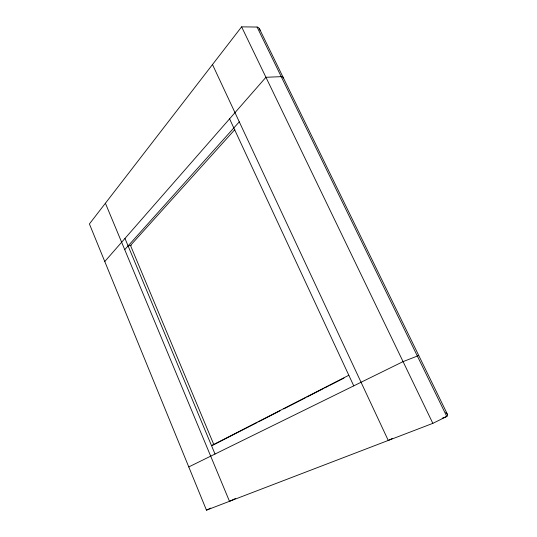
<?xml version="1.0" encoding="UTF-8"?>
<svg xmlns="http://www.w3.org/2000/svg" width="537" height="537" viewBox="0 0 537 537"><rect width="100%" height="100%" fill="white"/><g stroke="black" fill="none" stroke-linecap="round" stroke-linejoin="round"><path stroke-width="0.81" d="M447.589 414.624L447.583 415.705L446.791 416.47L432.842 423.351L206.45 510.15L89.41 223.956L241.61 26.85L257.075 27.045L258.324 27.461L259.378 28.649L447.589 414.624L445.817 412.423M418.638 355.561L403.072 361.616L188.776 466.935M104.775 261.526L265.936 77.281L281.254 76.663A5.699 2.37 -28.6 0 1 283.281 77.946M124.725 249.658L239.287 121.839M234.864 129.565L130.491 245.449L213.867 444.67L211.518 445.623L348.828 375.269M214.605 444.287L256.988 422.592M258.472 421.834L280.039 410.798M283.751 408.892L305.325 397.857M306.802 397.098L323.167 388.721M324.65 387.962L328.369 386.056M329.852 385.298L343.989 378.061M392.628 438.32L388.258 440.447L212.498 64.554M235.407 498.531L229.487 501.316L105.406 203.241M206.45 510.15L210.793 508.116M442.166 418.256L446.791 416.47L257.075 27.045M128.095 245.906L131.263 245.295M241.61 26.85L432.842 423.351M229.581 118.845L353.749 385.855M124.973 238.435L215.028 454.034M259.378 28.649L260.13 30.475"/></g></svg>
